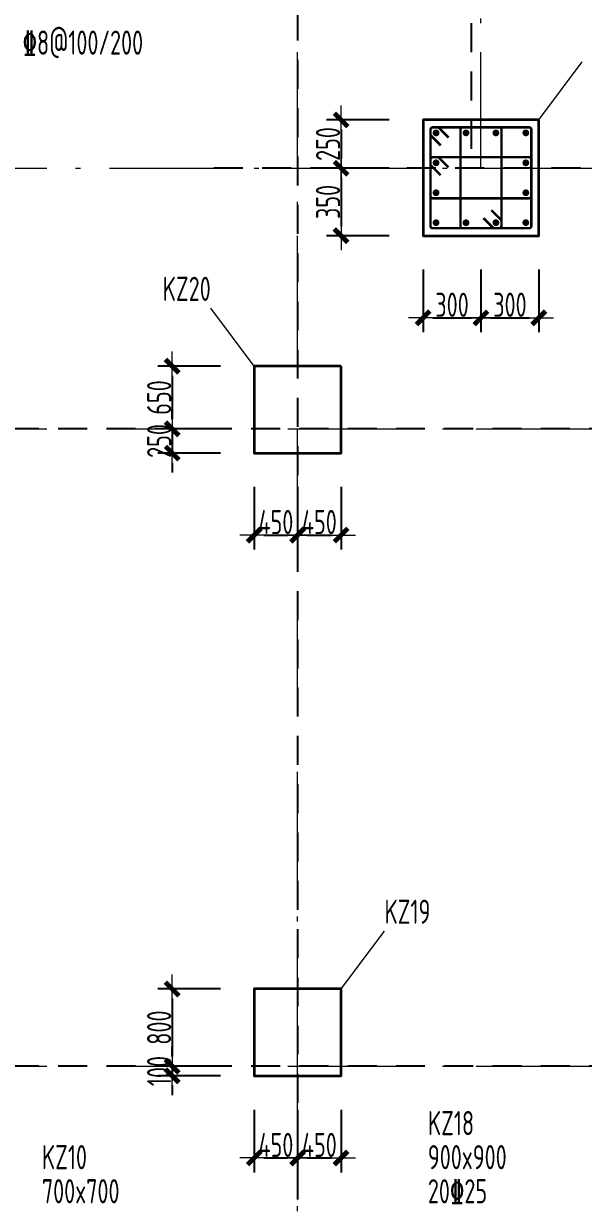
# Model space of a CAD drawing. Header units: millimetres. Extents: x 539196 to 807275, y 431843 to 1156631.
# Drawn here: x 616829 to 622629, y 880808 to 893055 of the extents above; entities that cross this region are included whole.
import ezdxf
from ezdxf.enums import TextEntityAlignment as Align

# ---------------------------------------------------------------- set-up
doc = ezdxf.new("R2010")
doc.units = ezdxf.units.MM
doc.header["$MEASUREMENT"] = 0
for name, pattern in [('DOTE', [2.42, 2, -0.2, 0.02, -0.2]), ('点划线', [1850, 1200, -300, 50, -300]), ('虚线', [500, 300, -200])]:
    doc.linetypes.add(name, pattern=pattern)
doc.layers.add('DOTE', color=1, linetype='DOTE')
for name, color, linetype, lineweight in [('柱尺寸标注', 3, 'Continuous', 18), ('柱标注引线', 2, 'Continuous', 18), ('柱箍筋', 1, 'Continuous', 25), ('柱纵筋', 1, 'Continuous', 70), ('柱集中标注', 2, 'Continuous', 18), ('砼柱', 2, 'Continuous', 35), ('网格', 9, '点划线', 18)]:
    doc.layers.add(name, color=color, linetype=linetype, lineweight=lineweight)
doc.styles.add('样式 1_yjk_yjk_yjk_yjk', font='yjkeng.shx', dxfattribs={"width": 0.7, "bigfont": 'yjkchn.shx'})
doc.dimstyles.new('盈建科结构_yjk_yjk_yjk_yjk', dxfattribs={"dimscale": 100, "dimtxt": 2.5, "dimasz": 1, "dimexe": 1.5, "dimexo": 0.625, "dimgap": 0.1, "dimtad": 1, "dimdec": 0, "dimrnd": 1, "dimzin": 0, "dimdsep": 46, "dimtxsty": '样式 1_yjk_yjk_yjk_yjk', "dimblk": '_yjkbk', "dimblk1": 'ARCHTICK', "dimblk2": 'ARCHTICK', "dimcen": 0.09, "dimadec": 0, "dimazin": 0, "dimtfac": 1, "dimtdec": 4, "dimtix": 1, "dimtmove": 2, "dimatfit": 3, "dimfxl": 0, "dimtolj": 1, "dimtzin": 0, "dimarcsym": 0})

# ---------------------------------------------------------------- blocks, each defined once
blk = doc.blocks.new('_yjkbk')
blk.add_line((-1, 0), (1.5, 0))
blk.add_lwpolyline([(-0.7, -0.7, 0.5, 0.5, 0), (0.7, 0.7, 0.5, 0.5, 0)], format="xyseb")
blk = doc.blocks.new('*D1442')
at = {"layer": 'Defpoints', "color": 0}
for p in [(619218, 888609), (619668, 888609), (619668, 887759)]:
    blk.add_point(p, dxfattribs=at)
at = {"layer": '柱尺寸标注', "color": 0, "lineweight": -2}
for p, q in [((619218, 888259), (619218, 887609)), ((619668, 888259), (619668, 887609)), ((619318, 887759), (619568, 887759))]:
    blk.add_line(p, q, dxfattribs=at)
at = {"layer": '柱尺寸标注', "color": 0, "lineweight": -2, "xscale": 100, "yscale": 100, "zscale": 100, "rotation": 180}
blk.add_blockref('_yjkbk', (619218, 887759), dxfattribs=at)
at = {"layer": '柱尺寸标注', "color": 0, "lineweight": -2, "xscale": 100, "yscale": 100, "zscale": 100}
blk.add_blockref('_yjkbk', (619668, 887759), dxfattribs=at)
at = {"layer": '柱尺寸标注', "color": 0, "insert": (619443, 887894), "char_height": 250, "attachment_point": 5, "style": '样式 1_yjk_yjk_yjk_yjk'}
blk.add_mtext('\\A1;450', dxfattribs=at)
blk = doc.blocks.new('_ARCHTICK')
at = {"color": 0, "linetype": 'ByBlock', "const_width": 0.15}
blk.add_lwpolyline([(-0.5, -0.5), (0.5, 0.5)], dxfattribs=at)
blk = doc.blocks.new('*D1443')
at = {"layer": 'Defpoints', "color": 0}
for p in [(619668, 888609), (620118, 888609), (620118, 887759)]:
    blk.add_point(p, dxfattribs=at)
at = {"layer": '柱尺寸标注', "color": 0, "lineweight": -2}
for p, q in [((619668, 888259), (619668, 887609)), ((620118, 888259), (620118, 887609)), ((619768, 887759), (620018, 887759))]:
    blk.add_line(p, q, dxfattribs=at)
at = {"layer": '柱尺寸标注', "color": 0, "lineweight": -2, "xscale": 100, "yscale": 100, "zscale": 100, "rotation": 180}
blk.add_blockref('_yjkbk', (619668, 887759), dxfattribs=at)
at = {"layer": '柱尺寸标注', "color": 0, "lineweight": -2, "xscale": 100, "yscale": 100, "zscale": 100}
blk.add_blockref('_yjkbk', (620118, 887759), dxfattribs=at)
at = {"layer": '柱尺寸标注', "color": 0, "insert": (619893, 887894), "char_height": 250, "attachment_point": 5, "style": '样式 1_yjk_yjk_yjk_yjk'}
blk.add_mtext('\\A1;450', dxfattribs=at)
blk = doc.blocks.new('*D1444')
at = {"layer": 'Defpoints', "color": 0}
for p in [(619218, 889509), (618368, 888859), (619218, 888859)]:
    blk.add_point(p, dxfattribs=at)
at = {"layer": '柱尺寸标注', "color": 0, "lineweight": -2}
for p, q in [((618868, 889509), (618218, 889509)), ((618368, 889409), (618368, 888959)), ((618868, 888859), (618218, 888859))]:
    blk.add_line(p, q, dxfattribs=at)
at = {"layer": '柱尺寸标注', "color": 0, "lineweight": -2, "xscale": 100, "yscale": 100, "zscale": 100}
for p, rotation in [((618368, 889509), 90), ((618368, 888859), 270)]:
    blk.add_blockref('_yjkbk', p, dxfattribs=dict(at, rotation=rotation))
at = {"layer": '柱尺寸标注', "color": 0, "insert": (618233, 889184), "char_height": 250, "attachment_point": 5, "rotation": 90, "style": '样式 1_yjk_yjk_yjk_yjk'}
blk.add_mtext('\\A1;650', dxfattribs=at)
blk = doc.blocks.new('*D1445')
at = {"layer": 'Defpoints', "color": 0}
for p in [(619218, 888859), (618368, 888609), (619218, 888609)]:
    blk.add_point(p, dxfattribs=at)
at = {"layer": '柱尺寸标注', "color": 0, "lineweight": -2}
for p, q in [((618368, 888959), (618368, 889059)), ((618868, 888859), (618218, 888859)), ((618368, 888859), (618368, 888609)), ((618868, 888609), (618218, 888609)), ((618368, 888509), (618368, 888409))]:
    blk.add_line(p, q, dxfattribs=at)
at = {"layer": '柱尺寸标注', "color": 0, "lineweight": -2, "xscale": 100, "yscale": 100, "zscale": 100}
for p, rotation in [((618368, 888859), 270), ((618368, 888609), 90)]:
    blk.add_blockref('_yjkbk', p, dxfattribs=dict(at, rotation=rotation))
at = {"layer": '柱尺寸标注', "color": 0, "insert": (618233, 888734), "char_height": 250, "attachment_point": 5, "rotation": 90, "style": '样式 1_yjk_yjk_yjk_yjk'}
blk.add_mtext('\\A1;250', dxfattribs=at)
blk = doc.blocks.new('*D1446')
at = {"layer": 'Defpoints', "color": 0}
for p in [(619218, 882159), (619668, 882159), (619668, 881309)]:
    blk.add_point(p, dxfattribs=at)
at = {"layer": '柱尺寸标注', "color": 0, "lineweight": -2}
for p, q in [((619218, 881809), (619218, 881159)), ((619668, 881809), (619668, 881159)), ((619318, 881309), (619568, 881309))]:
    blk.add_line(p, q, dxfattribs=at)
at = {"layer": '柱尺寸标注', "color": 0, "lineweight": -2, "xscale": 100, "yscale": 100, "zscale": 100, "rotation": 180}
blk.add_blockref('_yjkbk', (619218, 881309), dxfattribs=at)
at = {"layer": '柱尺寸标注', "color": 0, "lineweight": -2, "xscale": 100, "yscale": 100, "zscale": 100}
blk.add_blockref('_yjkbk', (619668, 881309), dxfattribs=at)
at = {"layer": '柱尺寸标注', "color": 0, "insert": (619443, 881444), "char_height": 250, "attachment_point": 5, "style": '样式 1_yjk_yjk_yjk_yjk'}
blk.add_mtext('\\A1;450', dxfattribs=at)
blk = doc.blocks.new('*D1447')
at = {"layer": 'Defpoints', "color": 0}
for p in [(619668, 882159), (620118, 882159), (620118, 881309)]:
    blk.add_point(p, dxfattribs=at)
at = {"layer": '柱尺寸标注', "color": 0, "lineweight": -2}
for p, q in [((619668, 881809), (619668, 881159)), ((620118, 881809), (620118, 881159)), ((619768, 881309), (620018, 881309))]:
    blk.add_line(p, q, dxfattribs=at)
at = {"layer": '柱尺寸标注', "color": 0, "lineweight": -2, "xscale": 100, "yscale": 100, "zscale": 100, "rotation": 180}
blk.add_blockref('_yjkbk', (619668, 881309), dxfattribs=at)
at = {"layer": '柱尺寸标注', "color": 0, "lineweight": -2, "xscale": 100, "yscale": 100, "zscale": 100}
blk.add_blockref('_yjkbk', (620118, 881309), dxfattribs=at)
at = {"layer": '柱尺寸标注', "color": 0, "insert": (619893, 881444), "char_height": 250, "attachment_point": 5, "style": '样式 1_yjk_yjk_yjk_yjk'}
blk.add_mtext('\\A1;450', dxfattribs=at)
blk = doc.blocks.new('*D1448')
at = {"layer": 'Defpoints', "color": 0}
for p in [(619218, 883059), (618368, 882259), (619218, 882259)]:
    blk.add_point(p, dxfattribs=at)
at = {"layer": '柱尺寸标注', "color": 0, "lineweight": -2}
for p, q in [((618868, 883059), (618218, 883059)), ((618368, 882959), (618368, 882359)), ((618868, 882259), (618218, 882259))]:
    blk.add_line(p, q, dxfattribs=at)
at = {"layer": '柱尺寸标注', "color": 0, "lineweight": -2, "xscale": 100, "yscale": 100, "zscale": 100}
for p, rotation in [((618368, 883059), 90), ((618368, 882259), 270)]:
    blk.add_blockref('_yjkbk', p, dxfattribs=dict(at, rotation=rotation))
at = {"layer": '柱尺寸标注', "color": 0, "insert": (618233, 882659), "char_height": 250, "attachment_point": 5, "rotation": 90, "style": '样式 1_yjk_yjk_yjk_yjk'}
blk.add_mtext('\\A1;800', dxfattribs=at)
blk = doc.blocks.new('*D1449')
at = {"layer": 'Defpoints', "color": 0}
for p in [(619218, 882259), (618368, 882159), (619218, 882159)]:
    blk.add_point(p, dxfattribs=at)
at = {"layer": '柱尺寸标注', "color": 0, "lineweight": -2}
for p, q in [((618368, 882359), (618368, 882459)), ((618868, 882259), (618218, 882259)), ((618368, 882259), (618368, 882159)), ((618868, 882159), (618218, 882159)), ((618368, 882059), (618368, 881959))]:
    blk.add_line(p, q, dxfattribs=at)
at = {"layer": '柱尺寸标注', "color": 0, "lineweight": -2, "xscale": 100, "yscale": 100, "zscale": 100}
for p, rotation in [((618368, 882259), 270), ((618368, 882159), 90)]:
    blk.add_blockref('_yjkbk', p, dxfattribs=dict(at, rotation=rotation))
at = {"layer": '柱尺寸标注', "color": 0, "insert": (618233, 882209), "char_height": 250, "attachment_point": 5, "rotation": 90, "style": '样式 1_yjk_yjk_yjk_yjk'}
blk.add_mtext('\\A1;100', dxfattribs=at)
blk = doc.blocks.new('*D1526')
at = {"layer": 'Defpoints', "color": 0}
for p in [(620968, 890859), (621568, 890859), (621568, 890009)]:
    blk.add_point(p, dxfattribs=at)
at = {"layer": '柱尺寸标注', "color": 0, "lineweight": -2}
for p, q in [((620968, 890509), (620968, 889859)), ((621568, 890509), (621568, 889859)), ((621068, 890009), (621468, 890009))]:
    blk.add_line(p, q, dxfattribs=at)
at = {"layer": '柱尺寸标注', "color": 0, "lineweight": -2, "xscale": 100, "yscale": 100, "zscale": 100, "rotation": 180}
blk.add_blockref('_yjkbk', (620968, 890009), dxfattribs=at)
at = {"layer": '柱尺寸标注', "color": 0, "lineweight": -2, "xscale": 100, "yscale": 100, "zscale": 100}
blk.add_blockref('_yjkbk', (621568, 890009), dxfattribs=at)
at = {"layer": '柱尺寸标注', "color": 0, "insert": (621268, 890144), "char_height": 250, "attachment_point": 5, "style": '样式 1_yjk_yjk_yjk_yjk'}
blk.add_mtext('\\A1;300', dxfattribs=at)
blk = doc.blocks.new('*D1527')
at = {"layer": 'Defpoints', "color": 0}
for p in [(621568, 890859), (622168, 890859), (622168, 890009)]:
    blk.add_point(p, dxfattribs=at)
at = {"layer": '柱尺寸标注', "color": 0, "lineweight": -2}
for p, q in [((621568, 890509), (621568, 889859)), ((622168, 890509), (622168, 889859)), ((621668, 890009), (622068, 890009))]:
    blk.add_line(p, q, dxfattribs=at)
at = {"layer": '柱尺寸标注', "color": 0, "lineweight": -2, "xscale": 100, "yscale": 100, "zscale": 100, "rotation": 180}
blk.add_blockref('_yjkbk', (621568, 890009), dxfattribs=at)
at = {"layer": '柱尺寸标注', "color": 0, "lineweight": -2, "xscale": 100, "yscale": 100, "zscale": 100}
blk.add_blockref('_yjkbk', (622168, 890009), dxfattribs=at)
at = {"layer": '柱尺寸标注', "color": 0, "insert": (621868, 890144), "char_height": 250, "attachment_point": 5, "style": '样式 1_yjk_yjk_yjk_yjk'}
blk.add_mtext('\\A1;300', dxfattribs=at)
blk = doc.blocks.new('*D1528')
at = {"layer": 'Defpoints', "color": 0}
for p in [(620968, 892059), (620118, 891559), (620968, 891559)]:
    blk.add_point(p, dxfattribs=at)
at = {"layer": '柱尺寸标注', "color": 0, "lineweight": -2}
for p, q in [((620618, 892059), (619968, 892059)), ((620118, 891959), (620118, 891659)), ((620618, 891559), (619968, 891559))]:
    blk.add_line(p, q, dxfattribs=at)
at = {"layer": '柱尺寸标注', "color": 0, "lineweight": -2, "xscale": 100, "yscale": 100, "zscale": 100}
for p, rotation in [((620118, 892059), 90), ((620118, 891559), 270)]:
    blk.add_blockref('_yjkbk', p, dxfattribs=dict(at, rotation=rotation))
at = {"layer": '柱尺寸标注', "color": 0, "insert": (619983, 891809), "char_height": 250, "attachment_point": 5, "rotation": 90, "style": '样式 1_yjk_yjk_yjk_yjk'}
blk.add_mtext('\\A1;250', dxfattribs=at)
blk = doc.blocks.new('*D1529')
at = {"layer": 'Defpoints', "color": 0}
for p in [(620968, 891559), (620118, 890859), (620968, 890859)]:
    blk.add_point(p, dxfattribs=at)
at = {"layer": '柱尺寸标注', "color": 0, "lineweight": -2}
for p, q in [((620618, 891559), (619968, 891559)), ((620118, 891459), (620118, 890959)), ((620618, 890859), (619968, 890859))]:
    blk.add_line(p, q, dxfattribs=at)
at = {"layer": '柱尺寸标注', "color": 0, "lineweight": -2, "xscale": 100, "yscale": 100, "zscale": 100}
for p, rotation in [((620118, 891559), 90), ((620118, 890859), 270)]:
    blk.add_blockref('_yjkbk', p, dxfattribs=dict(at, rotation=rotation))
at = {"layer": '柱尺寸标注', "color": 0, "insert": (619983, 891209), "char_height": 250, "attachment_point": 5, "rotation": 90, "style": '样式 1_yjk_yjk_yjk_yjk'}
blk.add_mtext('\\A1;350', dxfattribs=at)
blk = doc.blocks.new('jzzw')
at = {"layer": 'DOTE', "color": 1, "linetype": '虚线'}
for p, q in [((921186, 872969), (921186, 834829)), ((922986, 857849), (922986, 854849)), ((929618, 854849), (920186, 854849)), ((952506, 852149), (912186, 852149)), ((952506, 845549), (911886, 845549)), ((952506, 845549), (911886, 845549))]:
    blk.add_line(p, q, dxfattribs=at)

msp = doc.modelspace()

# ---------------------------------------------------------------- linework, layer by layer
at = {"layer": '柱标注引线'}
for p, q in [((622167.6, 892059.2), (622617.6, 892659.2)), ((619217.6, 889509.2), (618767.6, 890109.2)), ((620117.6, 883059.2), (620567.6, 883659.2))]:
    msp.add_line(p, q, dxfattribs=at)
at = {"layer": '柱箍筋', "const_width": 25}
for points in [[(621231.6, 891876.5), (621133.4, 891974.8, 0.1989124), (621116.6, 891981.7), (621068.8, 891981.7, 0.4142136), (621045.1, 891958), (621045.1, 890960.5, 0.4142136), (621068.8, 890936.7), (622066.3, 890936.7, 0.4142136), (622090.1, 890960.5), (622090.1, 891958, 0.4142136), (622066.3, 891981.7), (621068.8, 891981.7, 0.4142136), (621045.1, 891958), (621045.1, 891910.2, 0.1989124), (621052, 891893.5), (621150.3, 891795.2)], [(621593.5, 891042), (621691.8, 890943.7, 0.1989124), (621708.6, 890936.7), (621756.3, 890936.7, 0.4142136), (621780.1, 890960.5), (621780.1, 891958, 0.4142136), (621756.3, 891981.7), (621378.8, 891981.7, 0.4142136), (621355.1, 891958), (621355.1, 890960.5, 0.4142136), (621378.8, 890936.7), (621756.3, 890936.7, 0.4142136), (621780.1, 890960.5), (621780.1, 891008.2, 0.1989124), (621773.1, 891025), (621674.9, 891123.3)], [(621150.3, 891485.2), (621052, 891583.5, -0.1989124), (621045.1, 891600.2), (621045.1, 891648, -0.4142136), (621068.8, 891671.7), (622066.3, 891671.7, -0.4142136), (622090.1, 891648), (622090.1, 891270.5, -0.4142136), (622066.3, 891246.7), (621068.8, 891246.7, -0.4142136), (621045.1, 891270.5), (621045.1, 891648, -0.4142136), (621068.8, 891671.7), (621116.6, 891671.7, -0.1989124), (621133.4, 891664.8), (621231.6, 891566.5)]]:
    msp.add_lwpolyline(points, format="xyb", dxfattribs=at)
at = {"layer": '柱纵筋', "const_width": 35}
for points in [[(621120.1, 891924.2, 1), (621085.1, 891924.2, 1)], [(621430.1, 891924.2, 1), (621395.1, 891924.2, 1)], [(621740.1, 891924.2, 1), (621705.1, 891924.2, 1)], [(622050.1, 891924.2, 1), (622015.1, 891924.2, 1)], [(621120.1, 891614.2, 1), (621085.1, 891614.2, 1)], [(622050.1, 891614.2, 1), (622015.1, 891614.2, 1)], [(621120.1, 891304.2, 1), (621085.1, 891304.2, 1)], [(622050.1, 891304.2, 1), (622015.1, 891304.2, 1)], [(621120.1, 890994.2, 1), (621085.1, 890994.2, 1)], [(621430.1, 890994.2, 1), (621395.1, 890994.2, 1)], [(621740.1, 890994.2, 1), (621705.1, 890994.2, 1)], [(622050.1, 890994.2, 1), (622015.1, 890994.2, 1)]]:
    msp.add_lwpolyline(points, format="xyb", close=True, dxfattribs=at)
at = {"layer": '砼柱'}
for points in [[(622167.6, 892059.2), (620967.6, 892059.2), (620967.6, 890859.2), (622167.6, 890859.2)], [(620117.6, 889509.2), (619217.6, 889509.2), (619217.6, 888609.2), (620117.6, 888609.2)], [(620117.6, 883059.2), (619217.6, 883059.2), (619217.6, 882159.2), (620117.6, 882159.2)]]:
    msp.add_lwpolyline(points, close=True, dxfattribs=at)
at = {"layer": '网格'}
for p, q in [((619667.6, 891559.2), (619667.6, 894559.2)), ((621567.6, 891559.2), (621567.6, 894559.2)), ((615867.6, 891559.2), (619667.6, 891559.2)), ((619667.6, 891559.2), (621567.6, 891559.2)), ((619667.6, 889659.2), (619667.6, 891559.2)), ((621567.6, 891559.2), (627267.6, 891559.2)), ((615867.6, 888859.2), (619667.6, 888859.2)), ((619667.6, 888859.2), (623467.6, 888859.2)), ((619667.6, 882259.2), (619667.6, 888859.2)), ((615867.6, 882259.2), (619667.6, 882259.2)), ((619667.6, 882259.2), (623467.6, 882259.2)), ((619667.6, 879259.2), (619667.6, 882259.2))]:
    msp.add_line(p, q, dxfattribs=at)

# ---------------------------------------------------------------- block references
msp.add_blockref('jzzw', (-301518.2, 36710.3))

# ---------------------------------------------------------------- texts
at = {"layer": '柱集中标注', "linetype": 'Continuous', "style": '样式 1_yjk_yjk_yjk_yjk', "width": 0.7}
for s, p in [('\x848@100/200', (616817.6, 892659.2)), ('KZ19', (620567.6, 883659.2)), ('KZ18', (621017.6, 881470.2)), ('KZ10', (617017.6, 881117.5)), ('900x900', (621017.6, 881117.5)), ('700x700', (617017.6, 880764.7)), ('20\x8425', (621017.6, 880764.7))]:
    msp.add_text(s, height=250, dxfattribs=at).set_placement(p, align=Align.BOTTOM_LEFT)
msp.add_text('KZ20', height=250, dxfattribs=at).set_placement((618767.6, 890109.2), align=Align.BOTTOM_RIGHT)

# ---------------------------------------------------------------- dimensions: what is measured, and where the dimension line sits
at = {"layer": '柱尺寸标注'}
for p1, p2, override, picture, middle in [((620967.6, 892059.2), (620967.6, 891559.2), {"dimscale": 100, "dimtxt": 2.5, "dimasz": 1, "dimexe": 1.5, "dimexo": 3.5, "dimgap": 0.1, "dimtad": 1, "dimlfac": 0.5, "dimrnd": 5, "dimdle": 0, "dimfxlon": 0}, '*D1528', (619982.6, 891809.2)), ((620967.6, 891559.2), (620967.6, 890859.2), {"dimscale": 100, "dimtxt": 2.5, "dimasz": 1, "dimexe": 1.5, "dimexo": 3.5, "dimgap": 0.1, "dimtad": 1, "dimlfac": 0.5, "dimrnd": 5, "dimdle": 0, "dimfxlon": 0}, '*D1529', (619982.6, 891209.2)), ((620967.6, 890859.2), (621567.6, 890859.2), {"dimscale": 100, "dimtxt": 2.5, "dimasz": 1, "dimexe": 1.5, "dimexo": 3.5, "dimgap": 0.1, "dimtad": 1, "dimlfac": 0.5, "dimrnd": 5, "dimdle": 0, "dimfxlon": 0}, '*D1526', (621267.6, 890144.2)), ((621567.6, 890859.2), (622167.6, 890859.2), {"dimscale": 100, "dimtxt": 2.5, "dimasz": 1, "dimexe": 1.5, "dimexo": 3.5, "dimgap": 0.1, "dimtad": 1, "dimlfac": 0.5, "dimrnd": 5, "dimdle": 0, "dimfxlon": 0}, '*D1527', (621867.6, 890144.2)), ((619217.6, 889509.2), (619217.6, 888859.2), {"dimscale": 100, "dimtxt": 2.5, "dimasz": 1, "dimexe": 1.5, "dimexo": 3.5, "dimgap": 0.1, "dimtad": 1, "dimlfac": 1, "dimrnd": 5, "dimdle": 0, "dimfxlon": 0}, '*D1444', (618232.6, 889184.2)), ((619217.6, 888859.2), (619217.6, 888609.2), {"dimscale": 100, "dimtxt": 2.5, "dimasz": 1, "dimexe": 1.5, "dimexo": 3.5, "dimgap": 0.1, "dimtad": 1, "dimlfac": 1, "dimrnd": 5, "dimdle": 0, "dimfxlon": 0}, '*D1445', (618232.6, 888734.2)), ((619217.6, 888609.2), (619667.6, 888609.2), {"dimscale": 100, "dimtxt": 2.5, "dimasz": 1, "dimexe": 1.5, "dimexo": 3.5, "dimgap": 0.1, "dimtad": 1, "dimlfac": 1, "dimrnd": 5, "dimdle": 0, "dimfxlon": 0}, '*D1442', (619442.6, 887894.2)), ((619667.6, 888609.2), (620117.6, 888609.2), {"dimscale": 100, "dimtxt": 2.5, "dimasz": 1, "dimexe": 1.5, "dimexo": 3.5, "dimgap": 0.1, "dimtad": 1, "dimlfac": 1, "dimrnd": 5, "dimdle": 0, "dimfxlon": 0}, '*D1443', (619892.6, 887894.2)), ((619217.6, 883059.2), (619217.6, 882259.2), {"dimscale": 100, "dimtxt": 2.5, "dimasz": 1, "dimexe": 1.5, "dimexo": 3.5, "dimgap": 0.1, "dimtad": 1, "dimlfac": 1, "dimrnd": 5, "dimdle": 0, "dimfxlon": 0}, '*D1448', (618232.6, 882659.2)), ((619217.6, 882259.2), (619217.6, 882159.2), {"dimscale": 100, "dimtxt": 2.5, "dimasz": 1, "dimexe": 1.5, "dimexo": 3.5, "dimgap": 0.1, "dimtad": 1, "dimlfac": 1, "dimrnd": 5, "dimdle": 0, "dimfxlon": 0}, '*D1449', (618232.6, 882209.2)), ((619217.6, 882159.2), (619667.6, 882159.2), {"dimscale": 100, "dimtxt": 2.5, "dimasz": 1, "dimexe": 1.5, "dimexo": 3.5, "dimgap": 0.1, "dimtad": 1, "dimlfac": 1, "dimrnd": 5, "dimdle": 0, "dimfxlon": 0}, '*D1446', (619442.6, 881444.2)), ((619667.6, 882159.2), (620117.6, 882159.2), {"dimscale": 100, "dimtxt": 2.5, "dimasz": 1, "dimexe": 1.5, "dimexo": 3.5, "dimgap": 0.1, "dimtad": 1, "dimlfac": 1, "dimrnd": 5, "dimdle": 0, "dimfxlon": 0}, '*D1447', (619892.6, 881444.2))]:
    dim = msp.add_aligned_dim(p1=p1, p2=p2, distance=-850, dimstyle='盈建科结构_yjk_yjk_yjk_yjk', override=override, dxfattribs=at)
    dim.commit()
    dim.dimension.update_dxf_attribs({"geometry": picture, "text_midpoint": middle})

doc.saveas('drawing.dxf')
